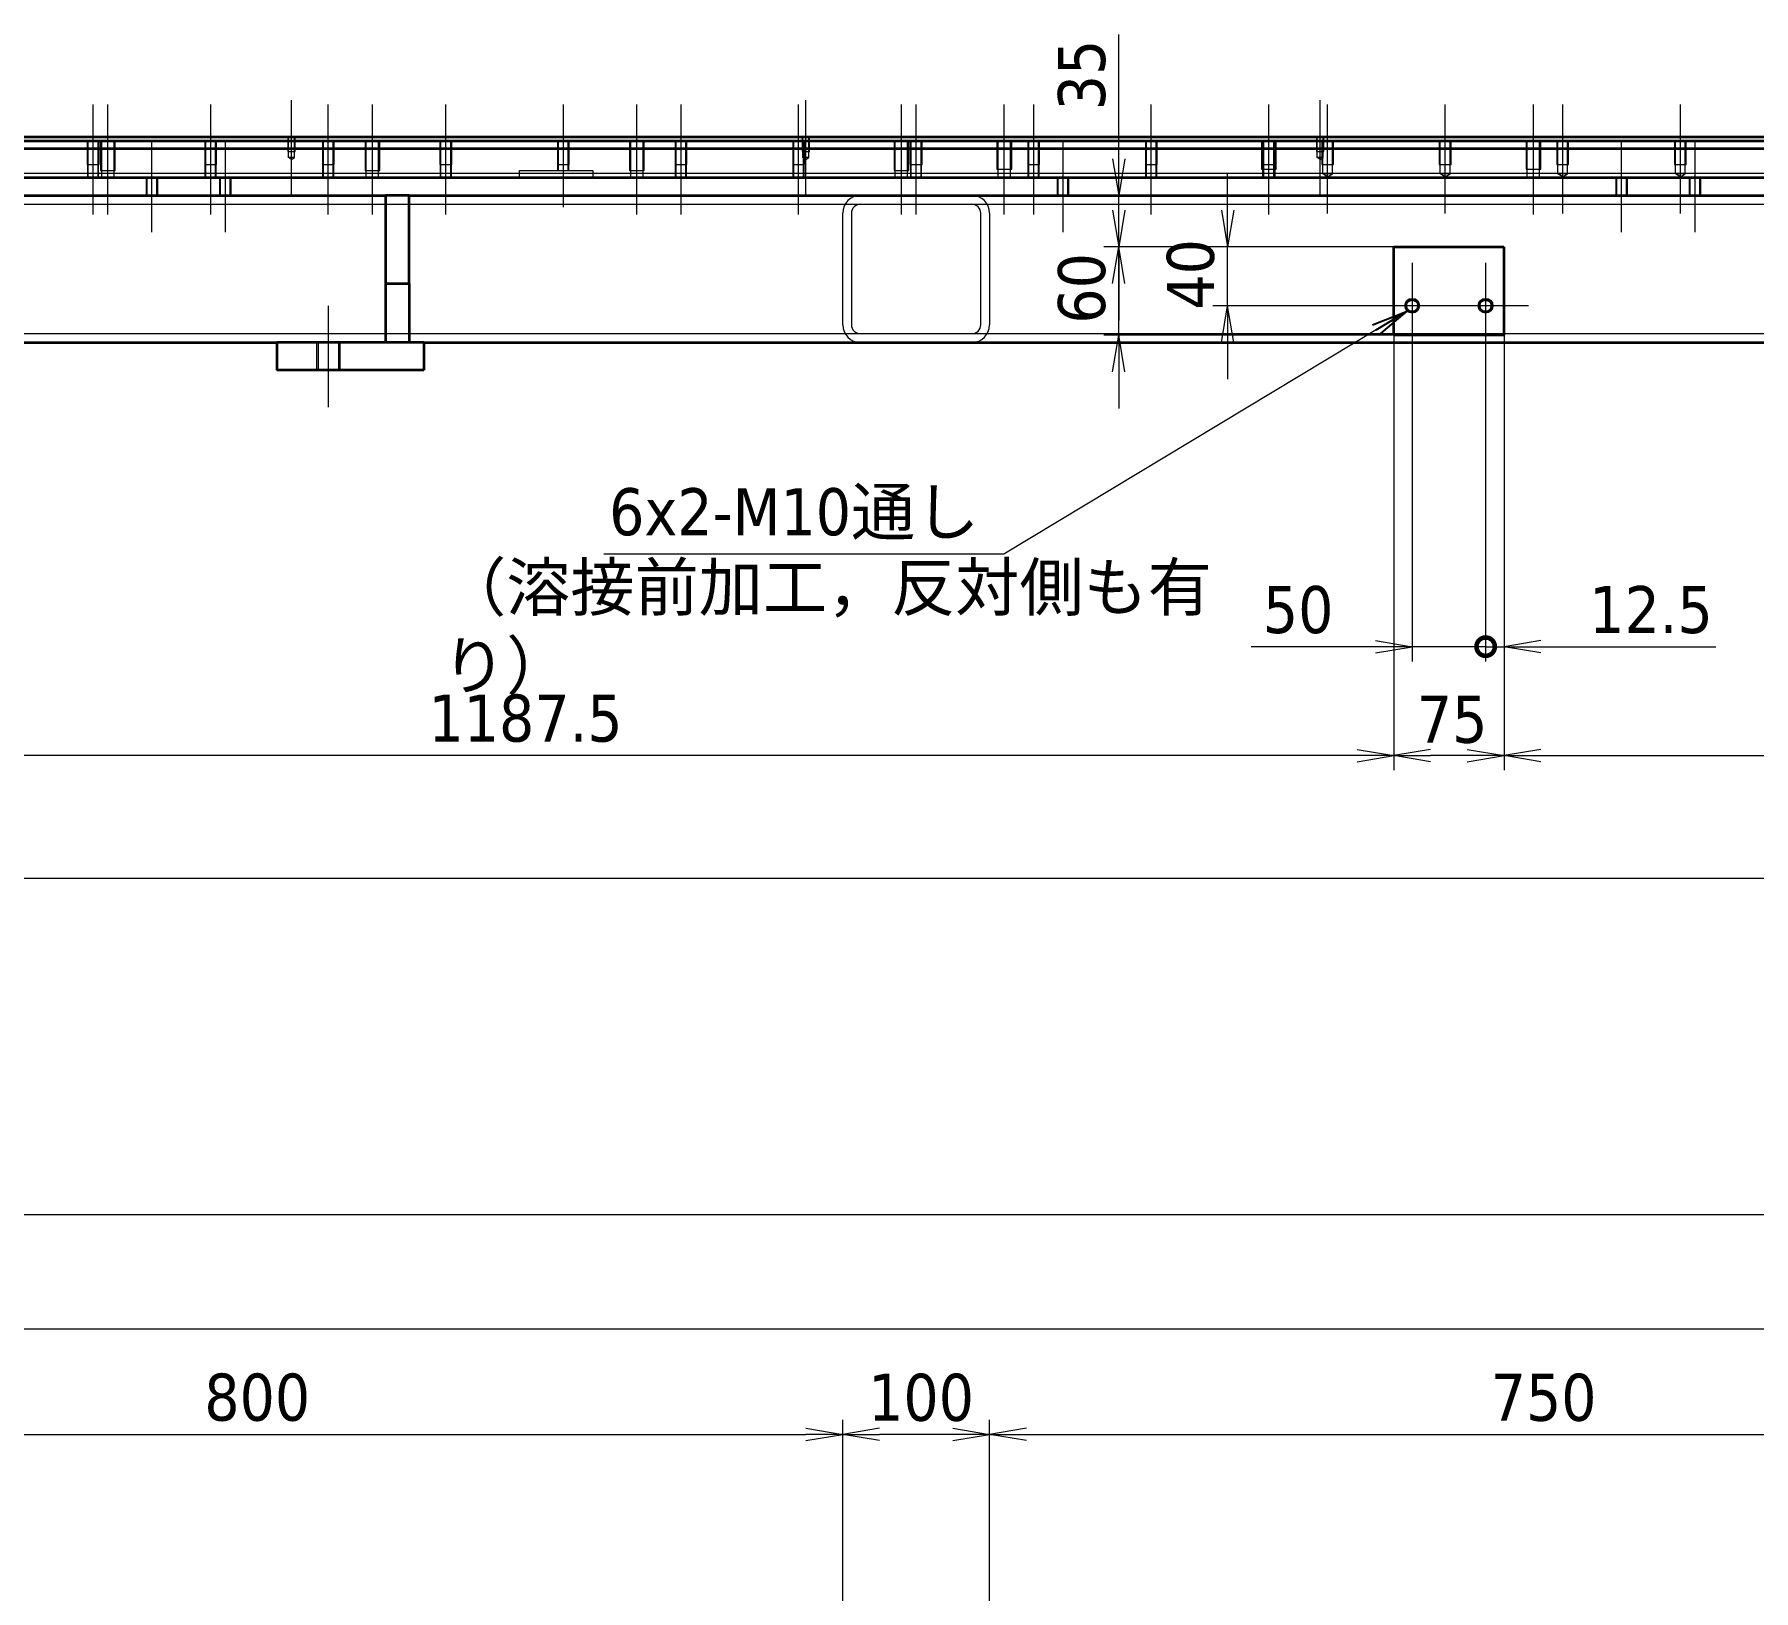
# Model space of a CAD drawing. Header units: millimetres. Extents: x -570 to 8410, y -405 to 5940.
# Drawn here: x 3766 to 4936, y 2125 to 3185 of the extents above; entities that cross this region are included whole.
import ezdxf

# ---------------------------------------------------------------- set-up
doc = ezdxf.new("R2010")
doc.units = ezdxf.units.MM
doc.header["$LTSCALE"] = 10
for name, color, linetype, lineweight in [('Center Mark (ISO)', 7, 'Continuous', 5), ('Centerline (ISO)', 7, 'Continuous', 5), ('Dimension (ISO)', 7, 'Continuous', 25), ('Hidden (ISO)', 7, 'Continuous', 5), ('Symbol (ISO)', 7, 'Continuous', 25), ('Visible (ISO)', 7, 'Continuous', 35), ('Visible Narrow (ISO)', 7, 'Continuous', 5)]:
    doc.layers.add(name, color=color, linetype=linetype, lineweight=lineweight)
doc.styles.add('Note Text (JIS)', font='tahoma.ttf')
doc.dimstyles.new('Default (JIS)', dxfattribs={"dimscale": 10, "dimtxt": 3.2, "dimasz": 2.5, "dimexe": 1, "dimexo": 0, "dimgap": 0.8, "dimtad": 1, "dimrnd": 1e-08, "dimdsep": 46, "dimtxsty": 'Note Text (JIS)', "dimblk": 'OPEN', "dimcen": 0.09, "dimdle": 10, "dimclrd": 7, "dimclre": 7, "dimclrt": 256, "dimadec": 0, "dimazin": 2, "dimtfac": 0.78125, "dimtmove": 0, "dimatfit": 3, "dimldrblk": 'OPEN', "dimfxl": 1, "dimtolj": 1, "dimtzin": 0, "dimlwd": 0, "dimlwe": 0, "dimarcsym": 0})
doc.dimstyles.new('Default (JIS)$7', dxfattribs={"dimscale": 10, "dimtxt": 3.2, "dimasz": 2.5, "dimexe": 1, "dimexo": 0, "dimgap": 0.8, "dimtad": 1, "dimrnd": 1e-08, "dimdsep": 46, "dimtxsty": 'Note Text (JIS)', "dimblk": 'OPEN', "dimcen": 0.09, "dimdle": 10, "dimclrd": 256, "dimclre": 7, "dimclrt": 256, "dimadec": 0, "dimazin": 2, "dimtfac": 0.78125, "dimtmove": 0, "dimatfit": 3, "dimldrblk": 'OPEN', "dimfxl": 1, "dimtolj": 1, "dimtzin": 0, "dimlwd": 0, "dimlwe": 0, "dimarcsym": 0})

# ---------------------------------------------------------------- blocks, each defined once
blk = doc.blocks.new('_DotSmall')
at = {"color": 0, "linetype": 'ByBlock', "const_width": 0.5}
blk.add_lwpolyline([(-0.0625, 0, 1), (0.0625, 0, 1)], format="xyb", close=True, dxfattribs=at)
blk = doc.blocks.new('_Open')
at = {"color": 0, "linetype": 'ByBlock', "lineweight": -2}
for p, q in [((-1, 0.167), (0, 0)), ((-1, -0.167), (0, 0)), ((0, 0), (-1, 0))]:
    blk.add_line(p, q, dxfattribs=at)
blk = doc.blocks.new('*D87')
at = {"layer": 'Defpoints', "color": 0, "linetype": 'Continuous', "transparency": 16777216}
for p in [(4704, 2970.7), (4754, 2970.7), (4754, 2767.8)]:
    blk.add_point(p, dxfattribs=at)
at = {"layer": 'Dimension (ISO)', "color": 7, "linetype": 'Continuous', "lineweight": 0, "transparency": 16777216}
for p, q in [((4704, 2970.7), (4704, 2757.8)), ((4754, 2970.7), (4754, 2757.8)), ((4679, 2767.8), (4594.4, 2767.8)), ((4754, 2767.8), (4704, 2767.8)), ((4754, 2767.8), (4804, 2767.8))]:
    blk.add_line(p, q, dxfattribs=at)
at = {"layer": 'Dimension (ISO)', "color": 7, "linetype": 'Continuous', "lineweight": 0, "transparency": 16777216, "xscale": 25, "yscale": 25, "zscale": 25, "rotation": 180}
blk.add_blockref('_DotSmall', (4754, 2767.8), dxfattribs=at)
at = {"layer": 'Dimension (ISO)', "color": 7, "linetype": 'Continuous', "lineweight": 0, "transparency": 16777216, "xscale": 25, "yscale": 25, "zscale": 25}
blk.add_blockref('_Open', (4704, 2767.8), dxfattribs=at)
at = {"layer": 'Dimension (ISO)', "linetype": 'Continuous', "lineweight": 5, "transparency": 16777216, "insert": (4602.4, 2809.1), "char_height": 32, "attachment_point": 1, "style": 'Note Text (JIS)'}
blk.add_mtext('\\A1;50', dxfattribs=at)
blk = doc.blocks.new('*D88')
at = {"layer": 'Defpoints', "color": 0, "linetype": 'Continuous', "transparency": 16777216}
for p in [(4766.5, 2979.9), (4754, 2970.7), (4766.5, 2767.8)]:
    blk.add_point(p, dxfattribs=at)
at = {"layer": 'Dimension (ISO)', "color": 7, "linetype": 'Continuous', "lineweight": 0, "transparency": 16777216}
for p, q in [((4766.5, 2979.9), (4766.5, 2757.8)), ((4754, 2970.7), (4754, 2757.8)), ((4754, 2767.8), (4729, 2767.8)), ((4754, 2767.8), (4766.5, 2767.8)), ((4791.5, 2767.8), (4910.7, 2767.8))]:
    blk.add_line(p, q, dxfattribs=at)
at = {"layer": 'Dimension (ISO)', "color": 7, "linetype": 'Continuous', "lineweight": 0, "transparency": 16777216, "xscale": 25, "yscale": 25, "zscale": 25}
blk.add_blockref('_DotSmall', (4754, 2767.8), dxfattribs=at)
at = {"layer": 'Dimension (ISO)', "color": 7, "linetype": 'Continuous', "lineweight": 0, "transparency": 16777216, "xscale": 25, "yscale": 25, "zscale": 25, "rotation": 180}
blk.add_blockref('_Open', (4766.5, 2767.8), dxfattribs=at)
at = {"layer": 'Dimension (ISO)', "linetype": 'Continuous', "lineweight": 5, "transparency": 16777216, "insert": (4824.5, 2809.1), "char_height": 32, "attachment_point": 1, "style": 'Note Text (JIS)'}
blk.add_mtext('\\A1;12.5', dxfattribs=at)
blk = doc.blocks.new('*D89')
at = {"layer": 'Defpoints', "color": 0, "linetype": 'Continuous', "transparency": 16777216}
for p in [(4691.5, 2979.9), (4766.5, 2979.9), (4691.5, 2693.7)]:
    blk.add_point(p, dxfattribs=at)
at = {"layer": 'Dimension (ISO)', "color": 7, "linetype": 'Continuous', "lineweight": 0, "transparency": 16777216}
for p, q in [((4691.5, 2979.9), (4691.5, 2683.7)), ((4766.5, 2979.9), (4766.5, 2683.7)), ((4741.5, 2693.7), (4716.5, 2693.7))]:
    blk.add_line(p, q, dxfattribs=at)
at = {"layer": 'Dimension (ISO)', "color": 7, "linetype": 'Continuous', "lineweight": 0, "transparency": 16777216, "xscale": 25, "yscale": 25, "zscale": 25, "rotation": 180}
blk.add_blockref('_Open', (4691.5, 2693.7), dxfattribs=at)
at = {"layer": 'Dimension (ISO)', "color": 7, "linetype": 'Continuous', "lineweight": 0, "transparency": 16777216, "xscale": 25, "yscale": 25, "zscale": 25}
blk.add_blockref('_Open', (4766.5, 2693.7), dxfattribs=at)
at = {"layer": 'Dimension (ISO)', "linetype": 'Continuous', "lineweight": 5, "transparency": 16777216, "insert": (4707.2, 2734.4), "char_height": 32, "attachment_point": 1, "style": 'Note Text (JIS)'}
blk.add_mtext('\\A1;75', dxfattribs=at)
blk = doc.blocks.new('*D90')
at = {"layer": 'Defpoints', "color": 0, "linetype": 'Continuous', "transparency": 16777216}
for p in [(5266.5, 2986.9), (4766.5, 2979.9), (5266.5, 2693.7)]:
    blk.add_point(p, dxfattribs=at)
at = {"layer": 'Dimension (ISO)', "color": 7, "linetype": 'Continuous', "lineweight": 0, "transparency": 16777216}
for p, q in [((5266.5, 2986.9), (5266.5, 2683.7)), ((4766.5, 2979.9), (4766.5, 2683.7)), ((4791.5, 2693.7), (5241.5, 2693.7))]:
    blk.add_line(p, q, dxfattribs=at)
at = {"layer": 'Dimension (ISO)', "color": 7, "linetype": 'Continuous', "lineweight": 0, "transparency": 16777216, "xscale": 25, "yscale": 25, "zscale": 25, "rotation": 180}
blk.add_blockref('_Open', (4766.5, 2693.7), dxfattribs=at)
at = {"layer": 'Dimension (ISO)', "color": 7, "linetype": 'Continuous', "lineweight": 0, "transparency": 16777216, "xscale": 25, "yscale": 25, "zscale": 25}
blk.add_blockref('_Open', (5266.5, 2693.7), dxfattribs=at)
at = {"layer": 'Dimension (ISO)', "linetype": 'Continuous', "lineweight": 5, "transparency": 16777216, "insert": (4982.7, 2735.1), "char_height": 32, "attachment_point": 1, "style": 'Note Text (JIS)'}
blk.add_mtext('\\A1;500', dxfattribs=at)
blk = doc.blocks.new('*D95')
at = {"layer": 'Defpoints', "color": 0, "linetype": 'Continuous', "transparency": 16777216}
for p in [(1666.5, 2986.9), (5266.5, 2986.9), (1666.5, 2610)]:
    blk.add_point(p, dxfattribs=at)
at = {"layer": 'Dimension (ISO)', "color": 7, "linetype": 'Continuous', "lineweight": 0, "transparency": 16777216}
for p, q in [((1666.5, 2986.9), (1666.5, 2600)), ((5266.5, 2986.9), (5266.5, 2600)), ((5241.5, 2610), (1691.5, 2610))]:
    blk.add_line(p, q, dxfattribs=at)
at = {"layer": 'Dimension (ISO)', "color": 7, "linetype": 'Continuous', "lineweight": 0, "transparency": 16777216, "xscale": 25, "yscale": 25, "zscale": 25, "rotation": 180}
blk.add_blockref('_Open', (1666.5, 2610), dxfattribs=at)
at = {"layer": 'Dimension (ISO)', "color": 7, "linetype": 'Continuous', "lineweight": 0, "transparency": 16777216, "xscale": 25, "yscale": 25, "zscale": 25}
blk.add_blockref('_Open', (5266.5, 2610), dxfattribs=at)
at = {"layer": 'Dimension (ISO)', "linetype": 'Continuous', "lineweight": 5, "transparency": 16777216, "insert": (3314.2, 2662), "char_height": 32, "attachment_point": 1, "style": 'Note Text (JIS)'}
blk.add_mtext('\\A1;\\fTahoma|b0|i0;3600（角パイプ）', dxfattribs=at)
blk = doc.blocks.new('*D96')
at = {"layer": 'Defpoints', "color": 0, "linetype": 'Continuous', "transparency": 16777216}
for p in [(3504, 2979.9), (4691.5, 2979.9), (3504, 2693.7)]:
    blk.add_point(p, dxfattribs=at)
at = {"layer": 'Dimension (ISO)', "color": 7, "linetype": 'Continuous', "lineweight": 0, "transparency": 16777216}
for p, q in [((3504, 2979.9), (3504, 2683.7)), ((4691.5, 2979.9), (4691.5, 2683.7)), ((4666.5, 2693.7), (3529, 2693.7))]:
    blk.add_line(p, q, dxfattribs=at)
at = {"layer": 'Dimension (ISO)', "color": 7, "linetype": 'Continuous', "lineweight": 0, "transparency": 16777216, "xscale": 25, "yscale": 25, "zscale": 25, "rotation": 180}
blk.add_blockref('_Open', (3504, 2693.7), dxfattribs=at)
at = {"layer": 'Dimension (ISO)', "color": 7, "linetype": 'Continuous', "lineweight": 0, "transparency": 16777216, "xscale": 25, "yscale": 25, "zscale": 25}
blk.add_blockref('_Open', (4691.5, 2693.7), dxfattribs=at)
at = {"layer": 'Dimension (ISO)', "linetype": 'Continuous', "lineweight": 5, "transparency": 16777216, "insert": (4034.6, 2735.2), "char_height": 32, "attachment_point": 1, "style": 'Note Text (JIS)'}
blk.add_mtext('\\A1;1187.5', dxfattribs=at)
blk = doc.blocks.new('*D106')
at = {"layer": 'Defpoints', "color": 0, "linetype": 'Continuous', "transparency": 16777216}
for p in [(4578.4, 3039.9), (4691.5, 3039.9), (4674.8, 2999.9)]:
    blk.add_point(p, dxfattribs=at)
at = {"layer": 'Dimension (ISO)', "color": 7, "linetype": 'Continuous', "lineweight": 0, "transparency": 16777216}
for p, q in [((4578.4, 3064.9), (4578.4, 3089.9)), ((4691.5, 3039.9), (4568.4, 3039.9)), ((4578.4, 2999.9), (4578.4, 3039.9)), ((4674.8, 2999.9), (4568.4, 2999.9)), ((4578.4, 2974.9), (4578.4, 2949.9))]:
    blk.add_line(p, q, dxfattribs=at)
at = {"layer": 'Dimension (ISO)', "color": 7, "linetype": 'Continuous', "lineweight": 0, "transparency": 16777216, "xscale": 25, "yscale": 25, "zscale": 25}
for p, rotation in [((4578.4, 3039.9), 270), ((4578.4, 2999.9), 90)]:
    blk.add_blockref('_Open', p, dxfattribs=dict(at, rotation=rotation))
at = {"layer": 'Dimension (ISO)', "linetype": 'Continuous', "lineweight": 5, "transparency": 16777216, "insert": (4537.1, 2997.2), "char_height": 32, "attachment_point": 1, "rotation": 90, "style": 'Note Text (JIS)'}
blk.add_mtext('\\A1;40', dxfattribs=at)
blk = doc.blocks.new('*D107')
at = {"layer": 'Defpoints', "color": 0, "linetype": 'Continuous', "transparency": 16777216}
for p in [(4504.3, 3039.9), (4691.5, 3039.9), (4691.5, 2979.9)]:
    blk.add_point(p, dxfattribs=at)
at = {"layer": 'Dimension (ISO)', "color": 7, "linetype": 'Continuous', "lineweight": 0, "transparency": 16777216}
for p, q in [((4504.3, 3064.9), (4504.3, 3089.9)), ((4691.5, 3039.9), (4494.3, 3039.9)), ((4504.3, 2979.9), (4504.3, 3039.9)), ((4691.5, 2979.9), (4494.3, 2979.9)), ((4504.3, 2954.9), (4504.3, 2929.9))]:
    blk.add_line(p, q, dxfattribs=at)
at = {"layer": 'Dimension (ISO)', "color": 7, "linetype": 'Continuous', "lineweight": 0, "transparency": 16777216, "xscale": 25, "yscale": 25, "zscale": 25}
for p, rotation in [((4504.3, 3039.9), 270), ((4504.3, 2979.9), 90)]:
    blk.add_blockref('_Open', p, dxfattribs=dict(at, rotation=rotation))
at = {"layer": 'Dimension (ISO)', "linetype": 'Continuous', "lineweight": 5, "transparency": 16777216, "insert": (4463, 2987.7), "char_height": 32, "attachment_point": 1, "rotation": 90, "style": 'Note Text (JIS)'}
blk.add_mtext('\\A1;60', dxfattribs=at)
blk = doc.blocks.new('*D108')
at = {"layer": 'Defpoints', "color": 0, "linetype": 'Continuous', "transparency": 16777216}
for p in [(4504.3, 3074.9), (4541, 3074.9), (4691.5, 3039.9)]:
    blk.add_point(p, dxfattribs=at)
at = {"layer": 'Dimension (ISO)', "color": 7, "linetype": 'Continuous', "lineweight": 0, "transparency": 16777216}
for p, q in [((4504.3, 3099.9), (4504.3, 3184.6)), ((4504.3, 3039.9), (4504.3, 3074.9)), ((4691.5, 3039.9), (4494.3, 3039.9)), ((4504.3, 3014.9), (4504.3, 2989.9))]:
    blk.add_line(p, q, dxfattribs=at)
at = {"layer": 'Dimension (ISO)', "color": 7, "linetype": 'Continuous', "lineweight": 0, "transparency": 16777216, "xscale": 25, "yscale": 25, "zscale": 25}
for p, rotation in [((4504.3, 3074.9), 270), ((4504.3, 3039.9), 90)]:
    blk.add_blockref('_Open', p, dxfattribs=dict(at, rotation=rotation))
at = {"layer": 'Dimension (ISO)', "linetype": 'Continuous', "lineweight": 5, "transparency": 16777216, "insert": (4463, 3132.9), "char_height": 32, "attachment_point": 1, "rotation": 90, "style": 'Note Text (JIS)'}
blk.add_mtext('\\A1;35', dxfattribs=at)
blk = doc.blocks.new('*D110')
at = {"layer": 'Defpoints', "color": 0, "linetype": 'Continuous', "transparency": 16777216}
for p in [(1666.5, 2303.3), (1666.5, 2002.9), (5266.5, 2002.9)]:
    blk.add_point(p, dxfattribs=at)
at = {"layer": 'Dimension (ISO)', "color": 7, "linetype": 'Continuous', "lineweight": 0, "transparency": 16777216}
for p, q in [((1666.5, 2002.9), (1666.5, 2313.3)), ((5266.5, 2002.9), (5266.5, 2313.3)), ((5241.5, 2303.3), (1691.5, 2303.3))]:
    blk.add_line(p, q, dxfattribs=at)
at = {"layer": 'Dimension (ISO)', "color": 7, "linetype": 'Continuous', "lineweight": 0, "transparency": 16777216, "xscale": 25, "yscale": 25, "zscale": 25, "rotation": 180}
blk.add_blockref('_Open', (1666.5, 2303.3), dxfattribs=at)
at = {"layer": 'Dimension (ISO)', "color": 7, "linetype": 'Continuous', "lineweight": 0, "transparency": 16777216, "xscale": 25, "yscale": 25, "zscale": 25}
blk.add_blockref('_Open', (5266.5, 2303.3), dxfattribs=at)
at = {"layer": 'Dimension (ISO)', "linetype": 'Continuous', "lineweight": 5, "transparency": 16777216, "insert": (3403.6, 2351.3), "char_height": 32, "attachment_point": 1, "style": 'Note Text (JIS)'}
blk.add_mtext('\\A1;\\fTahoma|b0|i0;（3600）', dxfattribs=at)
blk = doc.blocks.new('*D111')
at = {"layer": 'Defpoints', "color": 0, "linetype": 'Continuous', "transparency": 16777216}
for p in [(1471.5, 2381.1), (1471.5, 2017.9), (5461.5, 2017.9)]:
    blk.add_point(p, dxfattribs=at)
at = {"layer": 'Dimension (ISO)', "color": 7, "linetype": 'Continuous', "lineweight": 0, "transparency": 16777216}
for p, q in [((1471.5, 2017.9), (1471.5, 2391.1)), ((5461.5, 2017.9), (5461.5, 2391.1)), ((5436.5, 2381.1), (1496.5, 2381.1))]:
    blk.add_line(p, q, dxfattribs=at)
at = {"layer": 'Dimension (ISO)', "color": 7, "linetype": 'Continuous', "lineweight": 0, "transparency": 16777216, "xscale": 25, "yscale": 25, "zscale": 25, "rotation": 180}
blk.add_blockref('_Open', (1471.5, 2381.1), dxfattribs=at)
at = {"layer": 'Dimension (ISO)', "color": 7, "linetype": 'Continuous', "lineweight": 0, "transparency": 16777216, "xscale": 25, "yscale": 25, "zscale": 25}
blk.add_blockref('_Open', (5461.5, 2381.1), dxfattribs=at)
at = {"layer": 'Dimension (ISO)', "linetype": 'Continuous', "lineweight": 5, "transparency": 16777216, "insert": (3345.8, 2431.3), "char_height": 32, "attachment_point": 1, "style": 'Note Text (JIS)'}
blk.add_mtext('\\A1;\\fTahoma|b0|i0;3990（t12板）', dxfattribs=at)
blk = doc.blocks.new('*D114')
at = {"layer": 'Defpoints', "color": 0, "linetype": 'Continuous', "transparency": 16777216}
for p in [(4316.5, 2231.6), (3516.5, 1902.9), (4316.5, 1902.9)]:
    blk.add_point(p, dxfattribs=at)
at = {"layer": 'Dimension (ISO)', "color": 7, "linetype": 'Continuous', "lineweight": 0, "transparency": 16777216}
for p, q in [((3516.5, 1902.9), (3516.5, 2241.6)), ((4316.5, 1902.9), (4316.5, 2241.6)), ((3541.5, 2231.6), (4291.5, 2231.6))]:
    blk.add_line(p, q, dxfattribs=at)
at = {"layer": 'Dimension (ISO)', "color": 7, "linetype": 'Continuous', "lineweight": 0, "transparency": 16777216, "xscale": 25, "yscale": 25, "zscale": 25, "rotation": 180}
blk.add_blockref('_Open', (3516.5, 2231.6), dxfattribs=at)
at = {"layer": 'Dimension (ISO)', "color": 7, "linetype": 'Continuous', "lineweight": 0, "transparency": 16777216, "xscale": 25, "yscale": 25, "zscale": 25}
blk.add_blockref('_Open', (4316.5, 2231.6), dxfattribs=at)
at = {"layer": 'Dimension (ISO)', "linetype": 'Continuous', "lineweight": 5, "transparency": 16777216, "insert": (3882.1, 2273), "char_height": 32, "attachment_point": 1, "style": 'Note Text (JIS)'}
blk.add_mtext('\\A1;800', dxfattribs=at)
blk = doc.blocks.new('*D115')
at = {"layer": 'Defpoints', "color": 0, "linetype": 'Continuous', "transparency": 16777216}
for p in [(4316.5, 2231.6), (4316.5, 1902.9), (4416.5, 1902.9)]:
    blk.add_point(p, dxfattribs=at)
at = {"layer": 'Dimension (ISO)', "color": 7, "linetype": 'Continuous', "lineweight": 0, "transparency": 16777216}
for p, q in [((4316.5, 1902.9), (4316.5, 2241.6)), ((4416.5, 1902.9), (4416.5, 2241.6)), ((4391.5, 2231.6), (4341.5, 2231.6))]:
    blk.add_line(p, q, dxfattribs=at)
at = {"layer": 'Dimension (ISO)', "color": 7, "linetype": 'Continuous', "lineweight": 0, "transparency": 16777216, "xscale": 25, "yscale": 25, "zscale": 25, "rotation": 180}
blk.add_blockref('_Open', (4316.5, 2231.6), dxfattribs=at)
at = {"layer": 'Dimension (ISO)', "color": 7, "linetype": 'Continuous', "lineweight": 0, "transparency": 16777216, "xscale": 25, "yscale": 25, "zscale": 25}
blk.add_blockref('_Open', (4416.5, 2231.6), dxfattribs=at)
at = {"layer": 'Dimension (ISO)', "linetype": 'Continuous', "lineweight": 5, "transparency": 16777216, "insert": (4333.8, 2272.9), "char_height": 32, "attachment_point": 1, "style": 'Note Text (JIS)'}
blk.add_mtext('\\A1;100', dxfattribs=at)
blk = doc.blocks.new('*D116')
at = {"layer": 'Defpoints', "color": 0, "linetype": 'Continuous', "transparency": 16777216}
for p in [(5166.5, 2231.6), (4416.5, 1902.9), (5166.5, 1902.9)]:
    blk.add_point(p, dxfattribs=at)
at = {"layer": 'Dimension (ISO)', "color": 7, "linetype": 'Continuous', "lineweight": 0, "transparency": 16777216}
for p, q in [((4416.5, 1902.9), (4416.5, 2241.6)), ((5166.5, 1902.9), (5166.5, 2241.6)), ((4441.5, 2231.6), (5141.5, 2231.6))]:
    blk.add_line(p, q, dxfattribs=at)
at = {"layer": 'Dimension (ISO)', "color": 7, "linetype": 'Continuous', "lineweight": 0, "transparency": 16777216, "xscale": 25, "yscale": 25, "zscale": 25, "rotation": 180}
blk.add_blockref('_Open', (4416.5, 2231.6), dxfattribs=at)
at = {"layer": 'Dimension (ISO)', "color": 7, "linetype": 'Continuous', "lineweight": 0, "transparency": 16777216, "xscale": 25, "yscale": 25, "zscale": 25}
blk.add_blockref('_Open', (5166.5, 2231.6), dxfattribs=at)
at = {"layer": 'Dimension (ISO)', "linetype": 'Continuous', "lineweight": 5, "transparency": 16777216, "insert": (4757.4, 2272.9), "char_height": 32, "attachment_point": 1, "style": 'Note Text (JIS)'}
blk.add_mtext('\\A1;750', dxfattribs=at)

msp = doc.modelspace()

# ---------------------------------------------------------------- linework, layer by layer
at = {"layer": 'Center Mark (ISO)', "linetype": 'Continuous'}
for p, q in [((4703.981, 3029.093), (4703.981, 2970.717)), ((4753.981, 3029.093), (4753.981, 2970.717)), ((4733.169, 2999.905), (4674.793, 2999.905)), ((4783.169, 2999.905), (4724.793, 2999.905))]:
    msp.add_line(p, q, dxfattribs=at)
at = {"layer": 'Centerline (ISO)', "linetype": 'Continuous'}
for p, q in [((3806.481, 3061.905), (3806.481, 3136.905)), ((3816.481, 3061.905), (3816.481, 3136.905)), ((3886.481, 3061.905), (3886.481, 3136.905)), ((3941.481, 3074.463), (3941.481, 3139.905)), ((3966.481, 3061.905), (3966.481, 3136.905)), ((3996.481, 3061.905), (3996.481, 3136.905)), ((4046.481, 3061.905), (4046.481, 3136.905)), ((4126.481, 3066.905), (4126.481, 3136.905)), ((4176.481, 3061.905), (4176.481, 3136.905)), ((4206.481, 3061.905), (4206.481, 3136.905)), ((4286.481, 3061.905), (4286.481, 3136.905)), ((4291.481, 3074.463), (4291.481, 3139.905)), ((4356.481, 3061.905), (4356.481, 3136.905)), ((4366.481, 3061.905), (4366.481, 3136.905)), ((4426.481, 3061.905), (4426.481, 3136.905)), ((4446.481, 3061.905), (4446.481, 3136.905)), ((4526.481, 3061.905), (4526.481, 3136.905)), ((4606.481, 3061.905), (4606.481, 3136.905)), ((4641.481, 3074.463), (4641.481, 3139.905)), ((4646.481, 3062.708), (4646.481, 3136.905)), ((4726.481, 3062.708), (4726.481, 3136.905)), ((4786.481, 3061.905), (4786.481, 3136.905)), ((4806.481, 3062.708), (4806.481, 3136.905)), ((4886.481, 3062.708), (4886.481, 3136.905)), ((3846.481, 3049.905), (3846.481, 3111.905)), ((3896.481, 3049.905), (3896.481, 3111.905)), ((4466.481, 3049.905), (4466.481, 3111.905)), ((4846.481, 3049.905), (4846.481, 3111.905)), ((4896.481, 3049.905), (4896.481, 3111.905)), ((3966.481, 2999.905), (3966.481, 2930.905))]:
    msp.add_line(p, q, dxfattribs=at)
at = {"layer": 'Hidden (ISO)'}
for p, q in [((3802.481, 3111.905), (3802.481, 3095.905)), ((3802.752, 3086.905), (3802.752, 3111.905)), ((3803.157, 3086.905), (3803.157, 3111.905)), ((3809.804, 3086.905), (3809.804, 3111.905)), ((3810.21, 3086.905), (3810.21, 3111.905)), ((3810.481, 3095.905), (3810.481, 3111.905)), ((3811.481, 3111.905), (3811.481, 3091.905)), ((3812.293, 3086.905), (3812.293, 3111.905)), ((3820.669, 3086.905), (3820.669, 3111.905)), ((3821.481, 3091.905), (3821.481, 3111.905)), ((3882.481, 3111.905), (3882.481, 3095.905)), ((3882.752, 3086.905), (3882.752, 3111.905)), ((3883.157, 3086.905), (3883.157, 3111.905)), ((3889.804, 3086.905), (3889.804, 3111.905)), ((3890.21, 3086.905), (3890.21, 3111.905)), ((3890.481, 3095.905), (3890.481, 3111.905)), ((3938.981, 3114.905), (3938.981, 3104.905)), ((3939.414, 3100.705), (3939.414, 3114.905)), ((3943.548, 3100.705), (3943.548, 3114.905)), ((3943.981, 3104.905), (3943.981, 3114.905)), ((3962.481, 3111.905), (3962.481, 3095.905)), ((3962.752, 3086.905), (3962.752, 3111.905)), ((3963.157, 3086.905), (3963.157, 3111.905)), ((3969.804, 3086.905), (3969.804, 3111.905)), ((3970.21, 3086.905), (3970.21, 3111.905)), ((3970.481, 3095.905), (3970.481, 3111.905)), ((3991.481, 3111.905), (3991.481, 3091.905)), ((3992.293, 3086.905), (3992.293, 3111.905)), ((4000.669, 3086.905), (4000.669, 3111.905)), ((4001.481, 3091.905), (4001.481, 3111.905)), ((4042.481, 3111.905), (4042.481, 3095.905)), ((4042.752, 3086.905), (4042.752, 3111.905)), ((4043.157, 3086.905), (4043.157, 3111.905)), ((4049.804, 3086.905), (4049.804, 3111.905)), ((4050.21, 3086.905), (4050.21, 3111.905)), ((4050.481, 3095.905), (4050.481, 3111.905)), ((4122.481, 3111.905), (4122.481, 3095.905)), ((4122.752, 3091.905), (4122.752, 3111.905)), ((4123.157, 3091.905), (4123.157, 3111.905)), ((4129.804, 3091.905), (4129.804, 3111.905)), ((4130.21, 3091.905), (4130.21, 3111.905)), ((4130.481, 3095.905), (4130.481, 3111.905)), ((4171.481, 3111.905), (4171.481, 3091.905)), ((4172.293, 3086.905), (4172.293, 3111.905)), ((4180.669, 3086.905), (4180.669, 3111.905)), ((4181.481, 3091.905), (4181.481, 3111.905)), ((4202.481, 3111.905), (4202.481, 3095.905)), ((4202.752, 3086.905), (4202.752, 3111.905)), ((4203.157, 3086.905), (4203.157, 3111.905)), ((4209.804, 3086.905), (4209.804, 3111.905)), ((4210.21, 3086.905), (4210.21, 3111.905)), ((4210.481, 3095.905), (4210.481, 3111.905)), ((4282.481, 3111.905), (4282.481, 3095.905)), ((4282.752, 3086.905), (4282.752, 3111.905)), ((4283.157, 3086.905), (4283.157, 3111.905)), ((4288.981, 3114.905), (4288.981, 3104.905)), ((4289.414, 3100.705), (4289.414, 3114.905)), ((4289.804, 3086.905), (4289.804, 3111.905)), ((4290.21, 3086.905), (4290.21, 3111.905)), ((4290.481, 3095.905), (4290.481, 3111.905)), ((4293.548, 3100.705), (4293.548, 3114.905)), ((4293.981, 3104.905), (4293.981, 3114.905)), ((4351.481, 3111.905), (4351.481, 3091.905)), ((4352.293, 3086.905), (4352.293, 3111.905)), ((4360.669, 3086.905), (4360.669, 3111.905)), ((4361.481, 3091.905), (4361.481, 3111.905)), ((4362.481, 3111.905), (4362.481, 3095.905)), ((4362.752, 3086.905), (4362.752, 3111.905)), ((4363.157, 3086.905), (4363.157, 3111.905)), ((4369.804, 3086.905), (4369.804, 3111.905)), ((4370.21, 3086.905), (4370.21, 3111.905)), ((4370.481, 3095.905), (4370.481, 3111.905)), ((4421.481, 3111.905), (4421.481, 3092.905)), ((4422.293, 3086.905), (4422.293, 3111.905)), ((4430.669, 3086.905), (4430.669, 3111.905)), ((4431.481, 3092.905), (4431.481, 3111.905)), ((4442.481, 3111.905), (4442.481, 3095.905)), ((4442.752, 3086.905), (4442.752, 3111.905)), ((4443.157, 3086.905), (4443.157, 3111.905)), ((4449.804, 3086.905), (4449.804, 3111.905)), ((4450.21, 3086.905), (4450.21, 3111.905)), ((4450.481, 3095.905), (4450.481, 3111.905)), ((4522.481, 3111.905), (4522.481, 3095.905)), ((4522.752, 3086.905), (4522.752, 3111.905)), ((4523.157, 3086.905), (4523.157, 3111.905)), ((4529.804, 3086.905), (4529.804, 3111.905)), ((4530.21, 3086.905), (4530.21, 3111.905)), ((4530.481, 3095.905), (4530.481, 3111.905)), ((4601.481, 3111.905), (4601.481, 3092.905)), ((4602.293, 3086.905), (4602.293, 3111.905)), ((4602.481, 3111.905), (4602.481, 3095.905)), ((4602.752, 3086.905), (4602.752, 3111.905)), ((4603.157, 3086.905), (4603.157, 3111.905)), ((4609.804, 3086.905), (4609.804, 3111.905)), ((4610.21, 3086.905), (4610.21, 3111.905)), ((4610.481, 3095.905), (4610.481, 3111.905)), ((4610.669, 3086.905), (4610.669, 3111.905)), ((4611.481, 3092.905), (4611.481, 3111.905)), ((4638.981, 3114.905), (4638.981, 3104.905)), ((4639.414, 3100.705), (4639.414, 3114.905)), ((4642.481, 3111.905), (4642.481, 3095.905)), ((4643.157, 3089.705), (4643.157, 3111.905)), ((4643.548, 3100.705), (4643.548, 3114.905)), ((4643.981, 3104.905), (4643.981, 3114.905)), ((4649.804, 3089.705), (4649.804, 3111.905)), ((4650.481, 3095.905), (4650.481, 3111.905)), ((4722.481, 3111.905), (4722.481, 3095.905)), ((4723.157, 3089.705), (4723.157, 3111.905)), ((4729.804, 3089.705), (4729.804, 3111.905)), ((4730.481, 3095.905), (4730.481, 3111.905)), ((4781.481, 3111.905), (4781.481, 3092.905)), ((4782.293, 3086.905), (4782.293, 3111.905)), ((4790.669, 3086.905), (4790.669, 3111.905)), ((4791.481, 3092.905), (4791.481, 3111.905)), ((4802.481, 3111.905), (4802.481, 3095.905)), ((4803.157, 3089.705), (4803.157, 3111.905)), ((4809.804, 3089.705), (4809.804, 3111.905)), ((4810.481, 3095.905), (4810.481, 3111.905)), ((4882.481, 3111.905), (4882.481, 3095.905)), ((4883.157, 3089.705), (4883.157, 3111.905)), ((4889.804, 3089.705), (4889.804, 3111.905)), ((4890.481, 3095.905), (4890.481, 3111.905)), ((3938.981, 3104.905), (3943.981, 3104.905)), ((3943.548, 3100.705), (3939.414, 3100.705)), ((3941.481, 3099.463), (3939.414, 3100.705)), ((3941.481, 3099.463), (3943.548, 3100.705)), ((4288.981, 3104.905), (4293.981, 3104.905)), ((4293.548, 3100.705), (4289.414, 3100.705)), ((4291.481, 3099.463), (4289.414, 3100.705)), ((4291.481, 3099.463), (4293.548, 3100.705)), ((4638.981, 3104.905), (4643.981, 3104.905)), ((4643.548, 3100.705), (4639.414, 3100.705)), ((4641.481, 3099.463), (4639.414, 3100.705)), ((4641.481, 3099.463), (4643.548, 3100.705)), ((1471.481, 3090.105), (5461.481, 3090.105)), ((3802.481, 3095.905), (3810.481, 3095.905)), ((3811.481, 3091.905), (3821.481, 3091.905)), ((3882.481, 3095.905), (3890.481, 3095.905)), ((3962.481, 3095.905), (3970.481, 3095.905)), ((3991.481, 3091.905), (4001.481, 3091.905)), ((4042.481, 3095.905), (4050.481, 3095.905)), ((4096.481, 3086.905), (4096.481, 3091.905)), ((4096.481, 3091.905), (4146.481, 3091.905)), ((4122.481, 3095.905), (4130.481, 3095.905)), ((4146.481, 3091.905), (4146.481, 3086.905)), ((4171.481, 3091.905), (4181.481, 3091.905)), ((4202.481, 3095.905), (4210.481, 3095.905)), ((4282.481, 3095.905), (4290.481, 3095.905)), ((4351.481, 3091.905), (4361.481, 3091.905)), ((4362.481, 3095.905), (4370.481, 3095.905)), ((4421.481, 3092.905), (4431.481, 3092.905)), ((4442.481, 3095.905), (4450.481, 3095.905)), ((4522.481, 3095.905), (4530.481, 3095.905)), ((4601.481, 3092.905), (4611.481, 3092.905)), ((4602.481, 3095.905), (4610.481, 3095.905)), ((4642.481, 3095.905), (4650.481, 3095.905)), ((4649.804, 3089.705), (4643.157, 3089.705)), ((4646.481, 3087.708), (4643.157, 3089.705)), ((4646.481, 3087.708), (4649.804, 3089.705)), ((4722.481, 3095.905), (4730.481, 3095.905)), ((4729.804, 3089.705), (4723.157, 3089.705)), ((4726.481, 3087.708), (4723.157, 3089.705)), ((4726.481, 3087.708), (4729.804, 3089.705)), ((4781.481, 3092.905), (4791.481, 3092.905)), ((4802.481, 3095.905), (4810.481, 3095.905)), ((4809.804, 3089.705), (4803.157, 3089.705)), ((4806.481, 3087.708), (4803.157, 3089.705)), ((4806.481, 3087.708), (4809.804, 3089.705)), ((4882.481, 3095.905), (4890.481, 3095.905)), ((4889.804, 3089.705), (4883.157, 3089.705)), ((4886.481, 3087.708), (4883.157, 3089.705)), ((4886.481, 3087.708), (4889.804, 3089.705)), ((3842.481, 3086.905), (3842.481, 3074.905)), ((3843.157, 3074.905), (3843.157, 3086.905)), ((3849.804, 3074.905), (3849.804, 3086.905)), ((3850.481, 3074.905), (3850.481, 3086.905)), ((3892.481, 3086.905), (3892.481, 3074.905)), ((3893.157, 3074.905), (3893.157, 3086.905)), ((3899.804, 3074.905), (3899.804, 3086.905)), ((3900.481, 3074.905), (3900.481, 3086.905)), ((4462.481, 3086.905), (4462.481, 3074.905)), ((4463.157, 3074.905), (4463.157, 3086.905)), ((4469.804, 3074.905), (4469.804, 3086.905)), ((4470.481, 3074.905), (4470.481, 3086.905)), ((4842.481, 3086.905), (4842.481, 3074.905)), ((4843.157, 3074.905), (4843.157, 3086.905)), ((4849.804, 3074.905), (4849.804, 3086.905)), ((4850.481, 3074.905), (4850.481, 3086.905)), ((4892.481, 3086.905), (4892.481, 3074.905)), ((4893.157, 3074.905), (4893.157, 3086.905)), ((4899.804, 3074.905), (4899.804, 3086.905)), ((4900.481, 3074.905), (4900.481, 3086.905)), ((1678.481, 3068.905), (5254.481, 3068.905)), ((4316.481, 2986.905), (4316.481, 3062.905)), ((4322.481, 3062.905), (4322.481, 2986.905)), ((4410.481, 2986.905), (4410.481, 3062.905)), ((4416.481, 3062.905), (4416.481, 2986.905)), ((1678.481, 2980.905), (5254.481, 2980.905)), ((3958.481, 2974.905), (3958.481, 2955.905)), ((3959.563, 2974.905), (3959.563, 2955.905)), ((3973.398, 2974.905), (3973.398, 2955.905)), ((3974.481, 2955.905), (3974.481, 2974.905))]:
    msp.add_line(p, q, dxfattribs=at)
for centre, radius, start, end in [((4328.481, 3062.905), 12, 90, 180), ((4328.481, 3062.905), 6, 90, 180), ((4404.481, 3062.905), 12, 0, 90), ((4404.481, 3062.905), 6, 0, 90), ((4328.481, 2986.905), 12, 180, 270), ((4328.481, 2986.905), 6, 180, 270), ((4404.481, 2986.905), 6, 270, 0), ((4404.481, 2986.905), 12, 270, 0)]:
    msp.add_arc(centre, radius, start, end, dxfattribs=at)
at = {"layer": 'Visible (ISO)'}
for p, q in [((1486.481, 3114.905), (5446.481, 3114.905)), ((5446.481, 3111.905), (1486.481, 3111.905)), ((1527.805, 3106.905), (5405.156, 3106.905)), ((5461.481, 3086.905), (1471.481, 3086.905)), ((2927.481, 3074.905), (4005.481, 3074.905)), ((4021.481, 3074.905), (4005.481, 3074.905)), ((4005.481, 3074.905), (4005.481, 3014.905)), ((4021.481, 3074.905), (5073.481, 3074.905)), ((4021.481, 3014.905), (4021.481, 3074.905)), ((4691.481, 3039.905), (4766.481, 3039.905)), ((4691.481, 2979.905), (4691.481, 3039.905)), ((4766.481, 3039.905), (4766.481, 2979.905)), ((4005.481, 3014.905), (4021.481, 3014.905)), ((4005.481, 3014.905), (4005.481, 2974.905)), ((4021.481, 3014.905), (4021.481, 2974.905)), ((3001.481, 2974.905), (3931.481, 2974.905)), ((4031.481, 2974.905), (3931.481, 2974.905)), ((3931.481, 2974.905), (3931.481, 2955.905)), ((4031.481, 2974.905), (4031.481, 2955.905)), ((4031.481, 2974.905), (4981.481, 2974.905)), ((4766.481, 2979.905), (4691.481, 2979.905)), ((4031.481, 2955.905), (3931.481, 2955.905))]:
    msp.add_line(p, q, dxfattribs=at)
for centre in [(4703.981, 2999.905), (4753.981, 2999.905)]:
    msp.add_circle(centre, 4.188, dxfattribs=at)
at = {"layer": 'Visible Narrow (ISO)'}
for centre in [(4703.981, 2999.905), (4753.981, 2999.905)]:
    msp.add_circle(centre, 5, dxfattribs=at)

# ---------------------------------------------------------------- texts
at = {"layer": 'Symbol (ISO)', "char_height": 32, "attachment_point": 1, "style": 'Note Text (JIS)'}
for s, insert, width in [('\\fTahoma|b0|i0;6x2-M10通し', (4157.584, 2875.684), 243.52674), ('\\fTahoma|b0|i0;（溶接前加工，反対側も有り）', (4043.921, 2824.302), 530.51538)]:
    msp.add_mtext(s, dxfattribs=dict(at, insert=insert, width=width))

# ---------------------------------------------------------------- dimensions: what is measured, and where the dimension line sits
at = {"layer": 'Dimension (ISO)', "color": 7, "linetype": 'Continuous', "lineweight": 5}
for base, p1, p2, angle, override, picture, middle in [((4504.302, 3074.905), (4691.481, 3039.905), (4541.019, 3074.905), 270, {"dimgap": 0.8, "dimdec": 2, "dimse2": 1, "dimtol": 0, "dimlim": 0, "dimtp": 0, "dimtm": 0, "dimtdec": 2, "dimtofl": 1, "dimatfit": 1}, '*D108', (4504.302, 3154.739)), ((4504.302, 3039.905), (4691.481, 2979.905), (4691.481, 3039.905), 90, {"dimgap": 0.8, "dimdec": 2, "dimtol": 0, "dimlim": 0, "dimtp": 0, "dimtm": 0, "dimtdec": 2, "dimtofl": 1, "dimatfit": 1}, '*D107', (4504.302, 3009.905)), ((4578.382, 3039.905), (4674.793, 2999.905), (4691.481, 3039.905), 90, {"dimgap": 0.8, "dimdec": 2, "dimtol": 0, "dimlim": 0, "dimtp": 0, "dimtm": 0, "dimtdec": 2, "dimtofl": 1, "dimatfit": 1}, '*D106', (4578.382, 3019.905)), ((5266.481, 2693.747), (4766.481, 2979.905), (5266.481, 2986.905), 180, {"dimgap": 0.8, "dimdec": 2, "dimtol": 0, "dimlim": 0, "dimtp": 0, "dimtm": 0, "dimtdec": 2, "dimtofl": 0, "dimatfit": 1}, '*D90', (5016.481, 2693.747)), ((4691.481, 2693.747), (4766.481, 2979.905), (4691.481, 2979.905), 180, {"dimgap": 0.8, "dimdec": 2, "dimtol": 0, "dimlim": 0, "dimtp": 0, "dimtm": 0, "dimtdec": 2, "dimtofl": 0, "dimatfit": 1}, '*D89', (4728.981, 2693.747)), ((4766.481, 2767.798), (4753.981, 2970.717), (4766.481, 2979.905), 180, {"dimgap": 0.8, "dimdec": 2, "dimblk1": 'DotSmall', "dimblk2": 'Open', "dimsah": 1, "dimdle": 0, "dimtol": 0, "dimlim": 0, "dimtp": 0, "dimtm": 0, "dimtdec": 2, "dimtofl": 1, "dimatfit": 1}, '*D88', (4863.605, 2767.798)), ((4753.981, 2767.798), (4703.981, 2970.717), (4753.981, 2970.717), 180, {"dimgap": 0.8, "dimdec": 2, "dimblk1": 'Open', "dimblk2": 'DotSmall', "dimsah": 1, "dimdle": 0, "dimtol": 0, "dimlim": 0, "dimtp": 0, "dimtm": 0, "dimtdec": 2, "dimtofl": 1, "dimatfit": 1}, '*D87', (4624.178, 2767.798))]:
    dim = msp.add_linear_dim(base=base, p1=p1, p2=p2, angle=angle, dimstyle='Default (JIS)', override=override, dxfattribs=at)
    dim.commit()
    dim.dimension.update_dxf_attribs({"geometry": picture, "text_midpoint": middle, "dimtype": 160})
dim = msp.add_linear_dim(base=(1666.481, 2610.044), p1=(5266.481, 2986.905), p2=(1666.481, 2986.905), text='\\fTahoma|b0|i0;<>（角パイプ）', dimstyle='Default (JIS)', override={"dimgap": 0.8, "dimdec": 2, "dimtol": 0, "dimlim": 0, "dimtp": 0, "dimtm": 0, "dimtdec": 2, "dimtofl": 0, "dimatfit": 1}, dxfattribs=at)
dim.commit()
dim.dimension.update_dxf_attribs({"geometry": '*D95', "text_midpoint": (3466.481, 2610.044), "dimtype": 160})
for base, p1, p2, picture, middle in [((3503.981, 2693.747), (4691.481, 2979.905), (3503.981, 2979.905), '*D96', (4097.731, 2693.747)), ((4316.481, 2231.555), (3516.481, 1902.937), (4316.481, 1902.937), '*D114', (3916.481, 2231.555)), ((4316.481, 2231.555), (4416.481, 1902.937), (4316.481, 1902.937), '*D115', (4366.481, 2231.555)), ((5166.481, 2231.555), (4416.481, 1902.937), (5166.481, 1902.937), '*D116', (4791.481, 2231.555))]:
    dim = msp.add_linear_dim(base=base, p1=p1, p2=p2, dimstyle='Default (JIS)', override={"dimgap": 0.8, "dimdec": 2, "dimtol": 0, "dimlim": 0, "dimtp": 0, "dimtm": 0, "dimtdec": 2, "dimtofl": 0, "dimatfit": 1}, dxfattribs=at)
    dim.commit()
    dim.dimension.update_dxf_attribs({"geometry": picture, "text_midpoint": middle, "dimtype": 160})
for base, p1, p2, text, picture, middle in [((1471.481, 2381.083), (5461.481, 2017.937), (1471.481, 2017.937), '\\fTahoma|b0|i0;<>（t12板）', '*D111', (3466.481, 2381.083)), ((1666.481, 2303.255), (5266.481, 2002.937), (1666.481, 2002.937), '\\fTahoma|b0|i0;（<>）', '*D110', (3466.481, 2303.255))]:
    dim = msp.add_linear_dim(base=base, p1=p1, p2=p2, angle=180, text=text, dimstyle='Default (JIS)', override={"dimgap": 0.8, "dimdec": 2, "dimtol": 0, "dimlim": 0, "dimtp": 0, "dimtm": 0, "dimtdec": 2, "dimtofl": 0, "dimatfit": 1}, dxfattribs=at)
    dim.commit()
    dim.dimension.update_dxf_attribs({"geometry": picture, "text_midpoint": middle, "dimtype": 160})

# ---------------------------------------------------------------- leaders
at = {"layer": 'Symbol (ISO)', "lineweight": 5, "annotation_type": 0, "has_hookline": 1, "hookline_direction": 1, "text_width": 247.136}
msp.add_leader([(4700.607, 2996.215), (4426.111, 2830.799), (4401.111, 2830.799)], dimstyle='Default (JIS)$7', override={"dimgap": 0, "dimtad": 1}, dxfattribs=at)

doc.saveas('drawing.dxf')
